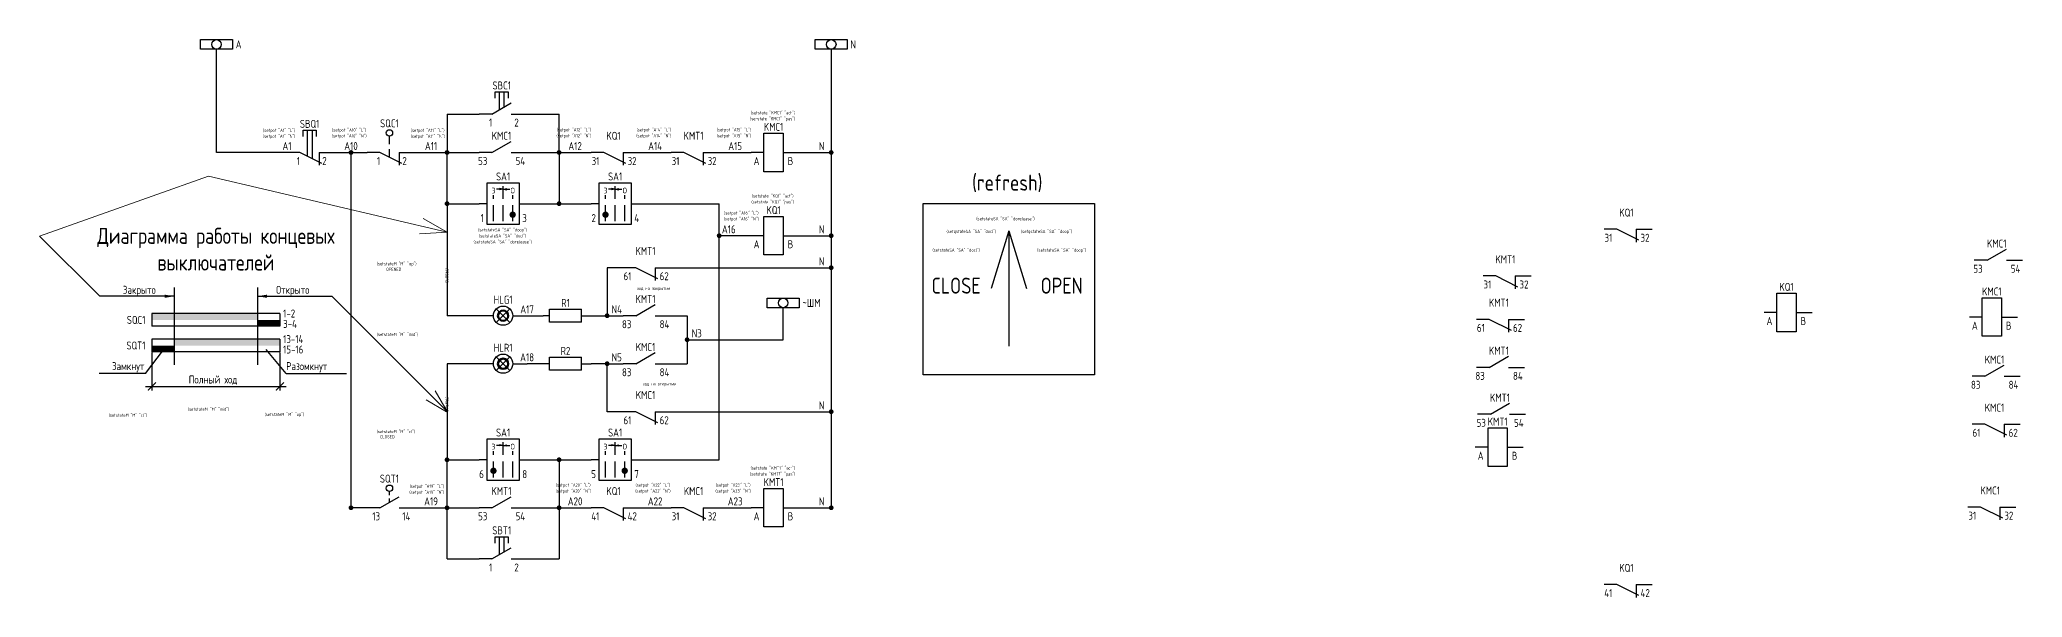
# Model space of a CAD drawing. Header units: millimetres. Extents: x 24276 to 25407, y 34101 to 34387.
# Drawn here: x 24788 to 25407, y 34101 to 34276 of the extents above; entities that cross this region are included whole.
import ezdxf
from ezdxf.enums import TextEntityAlignment as Align

# ---------------------------------------------------------------- set-up
doc = ezdxf.new("R2010")
doc.units = ezdxf.units.MM
doc.linetypes.add('GOST2.303 4', pattern=[7, 5, -2, 0])
doc.layers.add('com_unplotted', color=201, linetype='Continuous', lineweight=0, plot=False)
doc.layers.add('EL_marks', color=31, linetype='Continuous')
doc.layers.add('joints', color=250, linetype='Continuous')
doc.styles.add('GOST 2.304', font='CS_Gost2304.shx')

# ---------------------------------------------------------------- blocks, each defined once
blk = doc.blocks.new('*U8')
at = {"color": 0}
for p, q in [((5.08, 4.96), (5.08, 6.94)), ((5.08, 6.94), (9.09, 6.94)), ((6.34, 6.94), (6.34, -1.17)), ((7.84, 6.94), (7.84, -1.92)), ((9.09, 6.94), (9.09, 4.96)), ((4, 0), (0, 0)), ((10.89, -3.45), (4, 0)), ((10, 0), (10, -4)), ((10, 0), (15, 0))]:
    blk.add_line(p, q, dxfattribs=at)
at = {"color": 0, "style": 'GOST 2.304', "flags": 8}
blk.add_attdef('CODE', text='', height=2.5, dxfattribs=at).set_placement((7.08, 6.94), align=Align.BOTTOM_CENTER)
blk.add_attdef('PIN1', text='', height=2.5, dxfattribs=at).set_placement((4.09, -1.41), align=Align.TOP_RIGHT)
blk.add_attdef('PIN2', text='', height=2.5, dxfattribs=at).set_placement((11.02, -1.41), align=Align.TOP_LEFT)
blk = doc.blocks.new('*U19')
at = {"color": 0}
for p, q in [((4, 0), (0, 0)), ((10.89, -3.45), (4, 0)), ((7, 2.57), (7, 5.1)), ((7, -1.5), (7, 1.03)), ((10, 0), (10, -4)), ((10, 0), (15, 0))]:
    blk.add_line(p, q, dxfattribs=at)
blk.add_circle((7, 6.1), 1, dxfattribs=at)
at = {"color": 0, "style": 'GOST 2.304', "flags": 8}
blk.add_attdef('CODE', text='', height=2.5, dxfattribs=at).set_placement((7, 8.1), align=Align.BOTTOM_CENTER)
blk.add_attdef('PIN1', text='', height=2.5, dxfattribs=at).set_placement((4.09, -1.41), align=Align.TOP_RIGHT)
blk.add_attdef('PIN2', text='', height=2.5, dxfattribs=at).set_placement((11.02, -1.41), align=Align.TOP_LEFT)
blk = doc.blocks.new('EL_лампочка')
at = {"color": 0, "lineweight": -2, "ltscale": 0.04}
for p, q in [((4.5, 0), (0, 0)), ((9.62, 2.12), (5.38, -2.12)), ((5.38, 2.12), (9.62, -2.12)), ((10.5, 0), (15, 0))]:
    blk.add_line(p, q, dxfattribs=at)
at = {"color": 0, "lineweight": -2}
blk.add_circle((7.5, 0), 3, dxfattribs=at)
at = {"color": 0, "style": 'GOST 2.304', "flags": 8}
blk.add_attdef('CODE', text='', height=2.5, dxfattribs=at).set_placement((7.5, 3), align=Align.BOTTOM_CENTER)
blk = doc.blocks.new('EL_сопротивление')
at = {"color": 0}
blk.add_line((2, 0), (0, 0), dxfattribs=at)
at = {"color": 0, "lineweight": -2, "ltscale": 100}
for p, q in [((2, -2), (2, 2)), ((2, 2), (12, 2)), ((12, -2), (12, 2)), ((12, 0), (15, 0)), ((12, -2), (2, -2))]:
    blk.add_line(p, q, dxfattribs=at)
at = {"color": 0, "style": 'GOST 2.304', "flags": 8}
blk.add_attdef('CODE', text='', height=2.5, dxfattribs=at).set_placement((7, 2), align=Align.BOTTOM_CENTER)
blk = doc.blocks.new('*U10')
at = {"color": 0}
for p, q in [((4, 0), (0, 0)), ((4, 0), (10, 3.46)), ((10, 0), (15, 0))]:
    blk.add_line(p, q, dxfattribs=at)
at = {"color": 0, "style": 'GOST 2.304', "flags": 8}
blk.add_attdef('CODE', text='', height=2.5, dxfattribs=at).set_placement((7, 3.21), align=Align.BOTTOM_CENTER)
blk.add_attdef('PIN1', text='', height=2.5, dxfattribs=at).set_placement((2.59, -1.41), align=Align.TOP_RIGHT)
blk.add_attdef('PIN2', text='', height=2.5, dxfattribs=at).set_placement((11.41, -1.41), align=Align.TOP_LEFT)
blk = doc.blocks.new('*U12')
at = {"color": 0}
for p, q in [((4, 0), (0, 0)), ((10.89, -3.45), (4, 0)), ((10, 0), (15, 0)), ((10, 0), (10, -4))]:
    blk.add_line(p, q, dxfattribs=at)
at = {"color": 0, "style": 'GOST 2.304', "flags": 8}
blk.add_attdef('CODE', text='', height=2.5, dxfattribs=at).set_placement((7, 3.21), align=Align.BOTTOM_CENTER)
blk.add_attdef('PIN1', text='', height=2.5, dxfattribs=at).set_placement((2.59, -1.41), align=Align.TOP_RIGHT)
blk.add_attdef('PIN2', text='', height=2.5, dxfattribs=at).set_placement((11.41, -1.41), align=Align.TOP_LEFT)
blk = doc.blocks.new('*U13')
at = {"color": 0}
for p, q in [((4, 0), (0, 0)), ((10, 0), (15, 0))]:
    blk.add_line(p, q, dxfattribs=at)
at = {"color": 0, "lineweight": -2, "ltscale": 100}
for p, q in [((4, 6), (10, 6)), ((4, -6), (4, 6)), ((10, 6), (10, -6)), ((10, -6), (4, -6))]:
    blk.add_line(p, q, dxfattribs=at)
at = {"color": 0, "style": 'GOST 2.304', "flags": 8}
blk.add_attdef('CODE', text='', height=2.5, dxfattribs=at).set_placement((7, 3.21), align=Align.BOTTOM_CENTER)
blk.add_attdef('PIN1', text='', height=2.5, dxfattribs=at).set_placement((2.59, -1.41), align=Align.TOP_RIGHT)
blk.add_attdef('PIN2', text='', height=2.5, dxfattribs=at).set_placement((11.41, -1.41), align=Align.TOP_LEFT)
blk = doc.blocks.new('*U20')
at = {"color": 0}
for p, q in [((4, 0), (0, 0)), ((4, 0), (10, 3.46)), ((7, 3.9), (7, 5.1)), ((7, 1.73), (7, 2.93)), ((10, 0), (15, 0))]:
    blk.add_line(p, q, dxfattribs=at)
blk.add_circle((7, 6.1), 1, dxfattribs=at)
at = {"color": 0, "style": 'GOST 2.304', "flags": 8}
blk.add_attdef('CODE', text='', height=2.5, dxfattribs=at).set_placement((7, 8.1), align=Align.BOTTOM_CENTER)
blk.add_attdef('PIN1', text='', height=2.5, dxfattribs=at).set_placement((4.09, -1.41), align=Align.TOP_RIGHT)
blk.add_attdef('PIN2', text='', height=2.5, dxfattribs=at).set_placement((11.02, -1.41), align=Align.TOP_LEFT)
blk = doc.blocks.new('*U11')
at = {"color": 0}
for p, q in [((5.08, 4.96), (5.08, 6.94)), ((5.08, 6.94), (9.09, 6.94)), ((6.34, 1.37), (6.34, 6.94)), ((7.84, 2.25), (7.84, 6.94)), ((9.09, 6.94), (9.09, 4.96)), ((4, 0), (0, 0)), ((4, 0), (10, 3.46)), ((10, 0), (15, 0))]:
    blk.add_line(p, q, dxfattribs=at)
at = {"color": 0, "style": 'GOST 2.304', "flags": 8}
blk.add_attdef('CODE', text='', height=2.5, dxfattribs=at).set_placement((7.08, 6.94), align=Align.BOTTOM_CENTER)
blk.add_attdef('PIN1', text='', height=2.5, dxfattribs=at).set_placement((4.09, -1.41), align=Align.TOP_RIGHT)
blk.add_attdef('PIN2', text='', height=2.5, dxfattribs=at).set_placement((11.02, -1.41), align=Align.TOP_LEFT)
blk = doc.blocks.new('joint')
at = {"layer": 'joints'}
h = blk.add_hatch(color=256, dxfattribs=at)
edge = h.paths.add_edge_path()
edge.add_arc((0, 0), 0.75, 0, 360)
blk = doc.blocks.new('*U17')
at = {"color": 0, "linetype": 'Continuous', "lineweight": -2}
for p, q in [((-10, 1.5), (0, 1.5)), ((-10, -1.5), (-10, 1.5)), ((0, 1.5), (0, -1.5)), ((0, -1.5), (-10, -1.5))]:
    blk.add_line(p, q, dxfattribs=at)
at = {"color": 0, "style": 'GOST 2.304', "flags": 8}
blk.add_attdef('MARK', text='', height=2.5, dxfattribs=at).set_placement((1, 0), align=Align.MIDDLE_LEFT)
blk = doc.blocks.new('*U15')
blk.add_hatch(color=0).paths.add_polyline_path([(9.5, -3.45, 1), (11.5, -3.45, 1)])
at = {"color": 0, "lineweight": -2}
for p, q in [((2.5, 6.5), (12.5, 6.5)), ((2.5, -6.5), (2.5, 6.5)), ((12.5, 6.5), (12.5, -6.5)), ((12.5, -6.5), (2.5, -6.5))]:
    blk.add_line(p, q, dxfattribs=at)
at = {"color": 0}
for p, q in [((2.5, 0), (0, 0)), ((7.5, 4.5), (5.42, 4.5)), ((7.5, 4.5), (6.36, 4.7)), ((7.5, 4.5), (6.36, 4.3)), ((7.5, 4.5), (8.64, 4.7)), ((7.5, 4.5), (9.58, 4.5)), ((7.5, 4.5), (8.64, 4.3)), ((12.5, 0), (15, 0))]:
    blk.add_line(p, q, dxfattribs=at)
at = {"color": 0, "linetype": 'GOST2.303 4'}
for p, q in [((4.5, -5.5), (4.5, 2.67)), ((7.5, -5.5), (7.5, 5.5)), ((10.5, -5.5), (10.5, 2.67))]:
    blk.add_line(p, q, dxfattribs=at)
at = {"color": 0, "style": 'GOST 2.304'}
for s, p in [('З', (4.5, 2.67)), ('О', (10.5, 2.67))]:
    blk.add_text(s, height=1.8, dxfattribs=at).set_placement(p, align=Align.BOTTOM_CENTER)
at = {"color": 0, "style": 'GOST 2.304', "flags": 8}
blk.add_attdef('CODE', text='', height=2.5, dxfattribs=at).set_placement((7.5, 6.5), align=Align.BOTTOM_CENTER)
blk.add_attdef('PIN1', text='', height=2.5, dxfattribs=at).set_placement((1.5, -6.5), align=Align.BOTTOM_RIGHT)
blk.add_attdef('PIN2', text='', height=2.5, dxfattribs=at).set_placement((13.5, -6.5), align=Align.BOTTOM_LEFT)
blk = doc.blocks.new('EL_ПМОВ')
blk.add_hatch(color=0).paths.add_polyline_path([(3.5, -3.45, 1), (5.5, -3.45, 1)])
at = {"color": 0, "lineweight": -2}
for p, q in [((2.5, 6.5), (12.5, 6.5)), ((2.5, -6.5), (2.5, 6.5)), ((12.5, 6.5), (12.5, -6.5)), ((12.5, -6.5), (2.5, -6.5))]:
    blk.add_line(p, q, dxfattribs=at)
at = {"color": 0}
for p, q in [((2.5, 0), (0, 0)), ((7.5, 4.5), (5.42, 4.5)), ((7.5, 4.5), (6.36, 4.7)), ((7.5, 4.5), (6.36, 4.3)), ((7.5, 4.5), (8.64, 4.7)), ((7.5, 4.5), (9.58, 4.5)), ((7.5, 4.5), (8.64, 4.3)), ((12.5, 0), (15, 0))]:
    blk.add_line(p, q, dxfattribs=at)
at = {"color": 0, "linetype": 'GOST2.303 4'}
for p, q in [((4.5, -5.5), (4.5, 2.67)), ((7.5, -5.5), (7.5, 5.5)), ((10.5, -5.5), (10.5, 2.67))]:
    blk.add_line(p, q, dxfattribs=at)
at = {"color": 0, "style": 'GOST 2.304'}
for s, p in [('З', (4.5, 2.67)), ('О', (10.5, 2.67))]:
    blk.add_text(s, height=1.8, dxfattribs=at).set_placement(p, align=Align.BOTTOM_CENTER)
at = {"color": 0, "style": 'GOST 2.304', "flags": 8}
blk.add_attdef('CODE', text='', height=2.5, dxfattribs=at).set_placement((7.5, 6.5), align=Align.BOTTOM_CENTER)
blk.add_attdef('PIN1', text='', height=2.5, dxfattribs=at).set_placement((1.5, -6.5), align=Align.BOTTOM_RIGHT)
blk.add_attdef('PIN2', text='', height=2.5, dxfattribs=at).set_placement((13.5, -6.5), align=Align.BOTTOM_LEFT)
blk = doc.blocks.new('_ArchTick')
at = {"color": 0, "linetype": 'ByBlock', "const_width": 0.15}
blk.add_lwpolyline([(-0.5, -0.5), (0.5, 0.5)], dxfattribs=at)
blk = doc.blocks.new('arrow')
at = {"color": 0, "linetype": 'Continuous', "lineweight": -2}
blk.add_line((5, 0), (0, 0), dxfattribs=at)
blk.add_solid([(5, 0), (2, -0.5), (2, 0.5)], dxfattribs=at)

msp = doc.modelspace()

# ---------------------------------------------------------------- hatches: boundary and pattern name
h = msp.add_hatch(color=256)
h.dxf.hatch_style = 1
h.paths.add_polyline_path([(24856.1, 34190.03), (24823.1, 34190.03), (24823.1, 34188.03), (24856.1, 34188.03)])
h = msp.add_hatch(color=256)
h.dxf.hatch_style = 1
h.paths.add_polyline_path([(24863.1, 34182.03), (24830.1, 34182.03), (24830.1, 34180.03), (24863.1, 34180.03)])
h = msp.add_hatch(color=256)
h.dxf.hatch_style = 1
h.paths.add_polyline_path([(24863.1, 34188.03), (24856.1, 34188.03), (24856.1, 34186.03), (24863.1, 34186.03)])
h = msp.add_hatch(color=256)
h.dxf.hatch_style = 1
h.paths.add_polyline_path([(24830.1, 34180.03), (24823.1, 34180.03), (24823.1, 34178.03), (24830.1, 34178.03)])

# ---------------------------------------------------------------- linework, layer by layer
at = {"color": 10}
for p, q in [((24843.29, 34240.34), (24843.29, 34272.59)), ((24915.31, 34252.34), (24925.31, 34252.34)), ((24915.31, 34252.34), (24915.31, 34240.34)), ((24865.31, 34240.34), (24843.29, 34240.34)), ((24880.31, 34240.34), (24890.31, 34240.34)), ((24885.31, 34129.34), (24885.31, 34240.34)), ((24905.31, 34240.34), (24915.31, 34240.34)), ((24915.31, 34224.34), (24915.31, 34240.34)), ((24915.31, 34240.34), (24925.31, 34240.34)), ((24915.31, 34224.34), (24925.31, 34224.34)), ((24915.31, 34224.34), (24915.31, 34189.34)), ((24925.31, 34189.34), (24915.31, 34189.34)), ((24890.31, 34129.34), (24885.31, 34129.34))]:
    msp.add_line(p, q, dxfattribs=at)
for p, q in [((25035.31, 34272.59), (25035.31, 34129.34)), ((25025.31, 34240.34), (25035.31, 34240.34)), ((25025.31, 34214.34), (25035.31, 34214.34)), ((25090.81, 34215.81), (25085.27, 34197.81)), ((25090.81, 34215.81), (25090.81, 34179.81)), ((25090.81, 34215.81), (25096.35, 34197.81)), ((24965.31, 34204.34), (24965.31, 34189.34)), ((24970.31, 34204.34), (24965.31, 34204.34)), ((24985.31, 34204.34), (25035.31, 34204.34)), ((24825.1, 34195.42), (24806.83, 34195.42)), ((24830.1, 34198.2), (24830.1, 34174.03)), ((24856.1, 34198.2), (24856.1, 34174.03)), ((24861.1, 34195.42), (24879.36, 34195.42)), ((24863.1, 34190.03), (24823.1, 34190.03)), ((24823.1, 34190.03), (24823.1, 34186.03)), ((24863.1, 34190.03), (24863.1, 34186.03)), ((24940.31, 34189.34), (24945.31, 34189.34)), ((24960.31, 34189.34), (24965.31, 34189.34)), ((24965.31, 34189.34), (24970.31, 34189.34)), ((24985.31, 34189.34), (24990.31, 34189.34)), ((24990.31, 34189.34), (24990.31, 34174.34)), ((25020.31, 34181.84), (25020.31, 34191.84)), ((24863.1, 34186.03), (24823.1, 34186.03)), ((24863.1, 34182.03), (24823.1, 34182.03)), ((24823.1, 34182.03), (24823.1, 34178.03)), ((24863.1, 34182.03), (24863.1, 34178.03)), ((24821.14, 34171.32), (24826.76, 34178.65)), ((24863.1, 34178.03), (24823.1, 34178.03)), ((24823.1, 34177.89), (24823.1, 34166.02)), ((24865.05, 34171.32), (24858.82, 34178.77)), ((24863.1, 34177.89), (24863.1, 34166.02)), ((24990.31, 34181.84), (25020.31, 34181.84)), ((24821.14, 34171.32), (24806.61, 34171.32)), ((24865.05, 34171.32), (24883.9, 34171.32)), ((24945.31, 34174.34), (24940.31, 34174.34)), ((24965.31, 34174.34), (24960.31, 34174.34)), ((24965.31, 34159.34), (24965.31, 34174.34)), ((24965.31, 34174.34), (24970.31, 34174.34)), ((24985.31, 34174.34), (24990.31, 34174.34)), ((24821.1, 34167.27), (24865.1, 34167.27)), ((24970.31, 34159.34), (24965.31, 34159.34)), ((24985.31, 34159.34), (25035.31, 34159.34))]:
    msp.add_line(p, q)
at = {"color": 7}
for p, q in [((24940.31, 34252.34), (24950.31, 34252.34)), ((24950.31, 34240.34), (24950.31, 34252.34)), ((24940.31, 34240.34), (24950.31, 34240.34)), ((24950.31, 34240.34), (24950.31, 34224.34)), ((24950.31, 34240.34), (24960.31, 34240.34)), ((24975.31, 34240.34), (24985.31, 34240.34)), ((25000.31, 34240.34), (25010.31, 34240.34)), ((24940.31, 34224.34), (24950.31, 34224.34)), ((24950.31, 34224.34), (24960.31, 34224.34)), ((24975.31, 34224.34), (25000.31, 34224.34)), ((25000.31, 34144.34), (25000.31, 34224.34)), ((25010.31, 34214.34), (25000.31, 34214.34)), ((24925.31, 34174.34), (24915.31, 34174.34)), ((24915.31, 34174.34), (24915.31, 34144.34)), ((24915.31, 34144.34), (24925.31, 34144.34)), ((24915.31, 34129.34), (24915.31, 34144.34)), ((24940.31, 34144.34), (24950.31, 34144.34)), ((24950.31, 34144.34), (24950.31, 34129.34)), ((24950.31, 34144.34), (24960.31, 34144.34)), ((24975.31, 34144.34), (25000.31, 34144.34)), ((24905.31, 34129.34), (24915.31, 34129.34)), ((24915.31, 34129.34), (24925.31, 34129.34)), ((24915.31, 34113.34), (24915.31, 34129.34)), ((24940.31, 34129.34), (24950.31, 34129.34)), ((24950.31, 34129.34), (24950.31, 34113.34)), ((24950.31, 34129.34), (24960.31, 34129.34)), ((24975.31, 34129.34), (24985.31, 34129.34)), ((25000.31, 34129.34), (25010.31, 34129.34)), ((25025.31, 34129.34), (25035.31, 34129.34)), ((24915.31, 34113.34), (24925.31, 34113.34)), ((24940.31, 34113.34), (24950.31, 34113.34))]:
    msp.add_line(p, q, dxfattribs=at)
msp.add_lwpolyline([(25064.04, 34224.37), (25117.59, 34224.37), (25117.59, 34170.82), (25064.04, 34170.82)], close=True)
for centre in [(24843.29, 34274.09), (25035.31, 34274.09), (25020.31, 34193.34)]:
    msp.add_circle(centre, 1.5)
at = {"layer": 'com_unplotted'}
for p, q in [((24788.05, 34214.2), (24840.75, 34232.89)), ((24840.75, 34232.89), (24915.31, 34215.42)), ((24915.31, 34215.42), (24907.81, 34219.75)), ((24806.83, 34195.42), (24788.05, 34214.2)), ((24915.31, 34215.42), (24906.67, 34214.87)), ((24879.36, 34195.42), (24915.31, 34159.46)), ((24915.31, 34159.46), (24911.6, 34165.9)), ((24915.19, 34159.34), (24908.75, 34163.05))]:
    msp.add_line(p, q, dxfattribs=at)
at = {"layer": 'com_unplotted', "color": 3, "lineweight": 100}
msp.add_circle((24932.81, 34189.34), 1.6, dxfattribs=at)
at = {"layer": 'com_unplotted', "color": 1, "lineweight": 100}
msp.add_circle((24932.81, 34174.34), 1.6, dxfattribs=at)

# ---------------------------------------------------------------- block references
at = {"color": 4}
for name, p, values in [('*U17', (24848.29, 34274.09), {'MARK': 'A'}), ('*U17', (25040.31, 34274.09), {'MARK': 'N'}), ('*U10', (24925.31, 34240.34), {'CODE': 'KMC1', 'PIN1': '53', 'PIN2': '54'}), ('*U12', (24960.31, 34240.34), {'CODE': 'KQ1', 'PIN1': '31', 'PIN2': '32'}), ('*U12', (24985.31, 34240.34), {'CODE': 'KMT1', 'PIN1': '31', 'PIN2': '32'}), ('*U12', (25276.73, 34216.35), {'CODE': 'KQ1', 'PIN1': '31', 'PIN2': '32'}), ('*U10', (25392.4, 34206.67), {'CODE': 'KMC1', 'PIN1': '53', 'PIN2': '54'}), ('*U12', (24970.31, 34204.34), {'CODE': 'KMT1', 'PIN1': '61', 'PIN2': '62'}), ('*U12', (25238.92, 34201.75), {'CODE': 'KMT1', 'PIN1': '31', 'PIN2': '32'}), ('EL_сопротивление', (24945.31, 34189.34), {'CODE': 'R1'}), ('*U10', (24970.31, 34189.34), {'CODE': 'KMT1', 'PIN1': '83', 'PIN2': '84'}), ('*U17', (25025.31, 34193.34), {'MARK': '~ШМ'}), ('*U12', (25236.89, 34188.2), {'CODE': 'KMT1', 'PIN1': '61', 'PIN2': '62'}), ('EL_сопротивление', (24945.31, 34174.34), {'CODE': 'R2'}), ('*U10', (24970.31, 34174.34), {'CODE': 'KMC1', 'PIN1': '83', 'PIN2': '84'}), ('*U10', (25236.89, 34173.2), {'CODE': 'KMT1', 'PIN1': '83', 'PIN2': '84'}), ('*U10', (25391.71, 34170.42), {'CODE': 'KMC1', 'PIN1': '83', 'PIN2': '84'}), ('*U12', (24970.31, 34159.34), {'CODE': 'KMC1', 'PIN1': '61', 'PIN2': '62'}), ('*U10', (25237.22, 34158.53), {'CODE': 'KMT1', 'PIN1': '53', 'PIN2': '54'}), ('*U12', (25391.71, 34155.42), {'CODE': 'KMC1', 'PIN1': '61', 'PIN2': '62'}), ('*U10', (24925.31, 34129.34), {'CODE': 'KMT1', 'PIN1': '53', 'PIN2': '54'}), ('*U12', (24960.31, 34129.34), {'CODE': 'KQ1', 'PIN1': '41', 'PIN2': '42'}), ('*U12', (24985.31, 34129.34), {'CODE': 'KMC1', 'PIN1': '31', 'PIN2': '32'}), ('*U12', (25390.37, 34129.53), {'CODE': 'KMC1', 'PIN1': '31', 'PIN2': '32'}), ('*U12', (25276.73, 34105.35), {'CODE': 'KQ1', 'PIN1': '41', 'PIN2': '42'})]:
    msp.add_blockref(name, p, dxfattribs=at).add_auto_attribs(values)
at = {"color": 132}
for name, p, values in [('*U11', (24925.31, 34252.34), {'CODE': 'SBC1', 'PIN1': '1', 'PIN2': '2'}), ('*U8', (24865.31, 34240.34), {'CODE': 'SBQ1', 'PIN1': '1', 'PIN2': '2'}), ('*U11', (24925.31, 34113.34), {'CODE': 'SBT1', 'PIN1': '1', 'PIN2': '2'})]:
    msp.add_blockref(name, p, dxfattribs=at).add_auto_attribs(values)
at = {"color": 62}
ref = msp.add_blockref('*U19', (24890.31, 34240.34), dxfattribs=at)
ref.add_attrib('CODE', 'SQC1', dxfattribs={"color": 0, "height": 2.5, "style": 'GOST 2.304', "flags": 8}).set_placement((24897.31, 34247.44), align=Align.BOTTOM_CENTER)
ref.add_attrib('PIN1', '1', dxfattribs={"color": 0, "height": 2.5, "style": 'GOST 2.304', "flags": 8}).set_placement((24894.4, 34238.92), align=Align.TOP_RIGHT)
ref.add_attrib('PIN2', '2', dxfattribs={"color": 0, "height": 2.5, "style": 'GOST 2.304', "flags": 8}).set_placement((24901.34, 34238.92), align=Align.TOP_LEFT)
at = {"color": 4}
ref = msp.add_blockref('*U13', (25010.31, 34240.34), dxfattribs=at)
ref.add_attrib('CODE', 'KMC1', dxfattribs={"color": 0, "height": 2.5, "style": 'GOST 2.304', "flags": 8}).set_placement((25017.31, 34246.34), align=Align.BOTTOM_CENTER)
ref.add_attrib('PIN1', 'A', dxfattribs={"color": 0, "height": 2.5, "style": 'GOST 2.304', "flags": 8}).set_placement((25012.9, 34238.92), align=Align.TOP_RIGHT)
ref.add_attrib('PIN2', 'B', dxfattribs={"color": 0, "height": 2.5, "style": 'GOST 2.304', "flags": 8}).set_placement((25021.73, 34238.92), align=Align.TOP_LEFT)
for p in [(24885.31, 34240.34), (24915.31, 34240.34), (24950.31, 34240.34), (25035.31, 34240.34), (24915.31, 34224.34), (24950.31, 34224.34), (25000.31, 34214.34), (25035.31, 34214.34), (25035.31, 34204.34), (24965.31, 34189.34), (24990.31, 34181.84), (24965.31, 34174.34), (25035.31, 34159.34), (24915.31, 34144.34), (24950.31, 34144.34), (24885.31, 34129.34), (24915.31, 34129.34), (24950.31, 34129.34), (25035.31, 34129.34)]:
    msp.add_blockref('joint', p)
at = {"color": 71}
for name, p, values in [('*U15', (24925.31, 34224.34), {'CODE': 'SA1', 'PIN1': '1', 'PIN2': '3'}), ('EL_ПМОВ', (24960.31, 34224.34), {'CODE': 'SA1', 'PIN1': '2', 'PIN2': '4'}), ('EL_лампочка', (24925.31, 34189.34), {'CODE': 'HLG1'}), ('EL_лампочка', (24925.31, 34174.34), {'CODE': 'HLR1'}), ('EL_ПМОВ', (24925.31, 34144.34), {'CODE': 'SA1', 'PIN1': '6', 'PIN2': '8'}), ('*U15', (24960.31, 34144.34), {'CODE': 'SA1', 'PIN1': '5', 'PIN2': '7'})]:
    msp.add_blockref(name, p, dxfattribs=at).add_auto_attribs(values)
at = {"color": 4}
ref = msp.add_blockref('*U13', (25010.31, 34214.34), dxfattribs=at)
ref.add_attrib('CODE', 'KQ1', dxfattribs={"color": 0, "height": 2.5, "style": 'GOST 2.304', "flags": 8}).set_placement((25017.31, 34220.34), align=Align.BOTTOM_CENTER)
ref.add_attrib('PIN1', 'A', dxfattribs={"color": 0, "height": 2.5, "style": 'GOST 2.304', "flags": 8}).set_placement((25012.9, 34212.92), align=Align.TOP_RIGHT)
ref.add_attrib('PIN2', 'B', dxfattribs={"color": 0, "height": 2.5, "style": 'GOST 2.304', "flags": 8}).set_placement((25021.73, 34212.92), align=Align.TOP_LEFT)
at = {"xscale": -1, "rotation": 180}
msp.add_blockref('arrow', (24825.1, 34195.42), dxfattribs=at)
at = {"rotation": 180}
msp.add_blockref('arrow', (24861.1, 34195.42), dxfattribs=at)
at = {"color": 4}
ref = msp.add_blockref('*U13', (25326.73, 34190.35), dxfattribs=at)
ref.add_attrib('CODE', 'KQ1', dxfattribs={"color": 0, "height": 2.5, "style": 'GOST 2.304', "flags": 8}).set_placement((25333.73, 34196.35), align=Align.BOTTOM_CENTER)
ref.add_attrib('PIN1', 'A', dxfattribs={"color": 0, "height": 2.5, "style": 'GOST 2.304', "flags": 8}).set_placement((25329.31, 34188.94), align=Align.TOP_RIGHT)
ref.add_attrib('PIN2', 'B', dxfattribs={"color": 0, "height": 2.5, "style": 'GOST 2.304', "flags": 8}).set_placement((25338.14, 34188.94), align=Align.TOP_LEFT)
ref = msp.add_blockref('*U13', (25390.87, 34188.91), dxfattribs=at)
ref.add_attrib('CODE', 'KMC1', dxfattribs={"color": 0, "height": 2.5, "style": 'GOST 2.304', "flags": 8}).set_placement((25397.87, 34194.91), align=Align.BOTTOM_CENTER)
ref.add_attrib('PIN1', 'A', dxfattribs={"color": 0, "height": 2.5, "style": 'GOST 2.304', "flags": 8}).set_placement((25393.46, 34187.49), align=Align.TOP_RIGHT)
ref.add_attrib('PIN2', 'B', dxfattribs={"color": 0, "height": 2.5, "style": 'GOST 2.304', "flags": 8}).set_placement((25402.29, 34187.49), align=Align.TOP_LEFT)
at = {"xscale": 2.5, "yscale": 2.5, "zscale": 2.5, "rotation": 180}
msp.add_blockref('_ArchTick', (24823.1, 34167.27), dxfattribs=at)
at = {"xscale": 2.5, "yscale": 2.5, "zscale": 2.5}
msp.add_blockref('_ArchTick', (24863.1, 34167.27), dxfattribs=at)
at = {"color": 4}
ref = msp.add_blockref('*U13', (25236.51, 34148.26), dxfattribs=at)
ref.add_attrib('CODE', 'KMT1', dxfattribs={"color": 0, "height": 2.5, "style": 'GOST 2.304', "flags": 8}).set_placement((25243.51, 34154.26), align=Align.BOTTOM_CENTER)
ref.add_attrib('PIN1', 'A', dxfattribs={"color": 0, "height": 2.5, "style": 'GOST 2.304', "flags": 8}).set_placement((25239.09, 34146.84), align=Align.TOP_RIGHT)
ref.add_attrib('PIN2', 'B', dxfattribs={"color": 0, "height": 2.5, "style": 'GOST 2.304', "flags": 8}).set_placement((25247.92, 34146.84), align=Align.TOP_LEFT)
at = {"color": 62}
ref = msp.add_blockref('*U20', (24890.31, 34129.34), dxfattribs=at)
ref.add_attrib('CODE', 'SQT1', dxfattribs={"color": 0, "height": 2.5, "style": 'GOST 2.304', "flags": 8}).set_placement((24897.31, 34136.44), align=Align.BOTTOM_CENTER)
ref.add_attrib('PIN1', '13', dxfattribs={"color": 0, "height": 2.5, "style": 'GOST 2.304', "flags": 8}).set_placement((24894.4, 34127.92), align=Align.TOP_RIGHT)
ref.add_attrib('PIN2', '14', dxfattribs={"color": 0, "height": 2.5, "style": 'GOST 2.304', "flags": 8}).set_placement((24901.34, 34127.92), align=Align.TOP_LEFT)
at = {"color": 4}
ref = msp.add_blockref('*U13', (25010.31, 34129.34), dxfattribs=at)
ref.add_attrib('CODE', 'KMT1', dxfattribs={"color": 0, "height": 2.5, "style": 'GOST 2.304', "flags": 8}).set_placement((25017.31, 34135.34), align=Align.BOTTOM_CENTER)
ref.add_attrib('PIN1', 'A', dxfattribs={"color": 0, "height": 2.5, "style": 'GOST 2.304', "flags": 8}).set_placement((25012.9, 34127.92), align=Align.TOP_RIGHT)
ref.add_attrib('PIN2', 'B', dxfattribs={"color": 0, "height": 2.5, "style": 'GOST 2.304', "flags": 8}).set_placement((25021.73, 34127.92), align=Align.TOP_LEFT)

# ---------------------------------------------------------------- texts
at = {"style": 'GOST 2.304'}
for s, p in [('Закрыто', (24824.3, 34195.42)), ('Замкнут', (24820.77, 34171.59))]:
    msp.add_text(s, height=2.5, dxfattribs=at).set_placement(p, align=Align.BOTTOM_RIGHT)
for s, p in [('Открыто', (24861.9, 34195.42)), ('1-2', (24864.1, 34188.03)), ('13-14', (24864.1, 34180.03)), ('Разомкнут', (24865.05, 34171.59))]:
    msp.add_text(s, height=2.5, dxfattribs=at).set_placement(p, align=Align.BOTTOM_LEFT)
for s, p in [('SQC1', (24821.1, 34188.03)), ('SQT1', (24821.1, 34180.03))]:
    msp.add_text(s, height=2.5, dxfattribs=at).set_placement(p, align=Align.MIDDLE_RIGHT)
for s, p in [('3-4', (24864.1, 34188.03)), ('15-16', (24864.1, 34180.03))]:
    msp.add_text(s, height=2.5, dxfattribs=at).set_placement(p, align=Align.TOP_LEFT)
at = {"insert": (24843.1, 34203.46), "char_height": 5, "width": 83.1811, "attachment_point": 8, "style": 'GOST 2.304'}
msp.add_mtext('Диаграмма работы концевых выключателей', dxfattribs=at)
at = {"insert": (24842.21, 34169.2), "char_height": 2.5, "attachment_point": 5, "style": 'GOST 2.304'}
msp.add_mtext('Полный ход', dxfattribs=at)
at = {"layer": 'com_unplotted', "style": 'GOST 2.304'}
for s, height, p in [('(setstate "KMC1" "pas")', 1, (25017.05, 34250.1)), ('(setstate "KMC1" "act")', 1, (25017.04, 34251.96)), ('(setpot "A1" "N")', 1, (24862.86, 34244.6)), ('(setpot "A1" "L")', 1, (24862.85, 34246.46)), ('(setpot "A10" "N")', 1, (24884.75, 34244.72)), ('(setpot "A10" "L")', 1, (24884.74, 34246.57)), ('(setpot "A11" "N")', 1, (24909.27, 34244.6)), ('(setpot "A11" "L")', 1, (24909.26, 34246.45)), ('(setpot "A12" "N")', 1, (24954.91, 34244.78)), ('(setpot "A12" "L")', 1, (24954.9, 34246.64)), ('(setpot "A14" "N")', 1, (24979.9, 34244.78)), ('(setpot "A14" "L")', 1, (24979.89, 34246.64)), ('(setpot "A15" "N")', 1, (25004.94, 34244.78)), ('(setpot "A15" "L")', 1, (25004.94, 34246.64)), ('(refresh)', 5, (25090.31, 34226.92)), ('(setstate "KQ1" "pas")', 1, (25017.05, 34224.1)), ('(setstate "KQ1" "act")', 1, (25017.04, 34225.96)), ('(setpot "A16" "N")', 1, (25007.24, 34218.78)), ('(setpot "A16" "L")', 1, (25007.24, 34220.64)), ('(setstateSA "SA" "dorelease")', 1, (25089.76, 34218.85)), ('(setstateSA "SA" "dorelease")', 1, (24932.69, 34211.64)), ('(setstateSA "SA" "doop")', 1, (24932.67, 34215.35)), ('(setstateSA "SA" "docl")', 1, (24932.68, 34213.5)), ('(setqstateSA "SA" "docl")', 1, (25079.07, 34214.88)), ('(setqstateSA "SA" "doop")', 1, (25102.56, 34214.88)), ('(setstateSA "SA" "docl")', 1, (25074.33, 34209.05)), ('(setstateSA "SA" "doop")', 1, (25107.3, 34209.05)), ('CLOSE', 5, (25074.32, 34194.73)), ('OPEN', 5, (25107.3, 34194.73)), ('(setstate "KMT1" "pas")', 1, (25017.05, 34139.1)), ('(setstate "KMT1" "act")', 1, (25017.04, 34140.96)), ('(setpot "A19" "N")', 1, (24908.99, 34133.39)), ('(setpot "A19" "L")', 1, (24908.98, 34135.24)), ('(setpot "A20" "N")', 1, (24954.71, 34133.78)), ('(setpot "A20" "L")', 1, (24954.71, 34135.64)), ('(setpot "A22" "N")', 1, (24979.63, 34133.78)), ('(setpot "A22" "L")', 1, (24979.62, 34135.64)), ('(setpot "A23" "N")', 1, (25004.66, 34133.78)), ('(setpot "A23" "L")', 1, (25004.66, 34135.64))]:
    msp.add_text(s, height=height, dxfattribs=at).set_placement(p, align=Align.BOTTOM_CENTER)
for s, p in [('(setstateM "M" "op")', (24893.35, 34205.09)), ('OPENED', (24896.3, 34203.34)), ('ход на закрытие', (24974.71, 34197.38)), ('(setstateM "M" "mid")', (24893.35, 34182.99)), ('ход на открытие', (24976.52, 34167.54)), ('(setstateM "M" "cl")', (24809.6, 34157.78)), ('(setstateM "M" "mid")', (24834.36, 34159.64)), ('(setstateM "M" "op")', (24858.3, 34158)), ('(setstateM "M" "cl")', (24893.35, 34152.65)), ('CLOSED', (24894.38, 34151.03))]:
    msp.add_text(s, height=1, dxfattribs=at).set_placement(p)
for s, p in [('CLOSED', (24915.73, 34199.61)), ('OPENED', (24915.73, 34159.29))]:
    msp.add_text(s, height=1, rotation=90, dxfattribs=at).set_placement(p)
at = {"layer": 'EL_marks', "style": 'GOST 2.304'}
for s, p in [('A1', (24865.31, 34240.34)), ('A10', (24885.31, 34240.34)), ('A11', (24910.31, 34240.34)), ('A12', (24955.31, 34240.34)), ('A14', (24980.31, 34240.34)), ('A15', (25005.31, 34240.34)), ('N', (25032.31, 34240.34)), ('A16', (25003.31, 34214.34)), ('N', (25032.31, 34214.34)), ('N', (25032.31, 34204.34)), ('A17', (24940.31, 34189.34)), ('N4', (24968.31, 34189.34)), ('N3', (24993.31, 34181.84)), ('A18', (24940.31, 34174.34)), ('N5', (24968.31, 34174.34)), ('N', (25032.31, 34159.34)), ('A19', (24910.31, 34129.34)), ('A20', (24955.31, 34129.34)), ('A22', (24980.31, 34129.34)), ('A23', (25005.31, 34129.34)), ('N', (25032.31, 34129.34))]:
    msp.add_text(s, height=2.5, dxfattribs=at).set_placement(p, align=Align.BOTTOM_CENTER)

doc.saveas('drawing.dxf')
